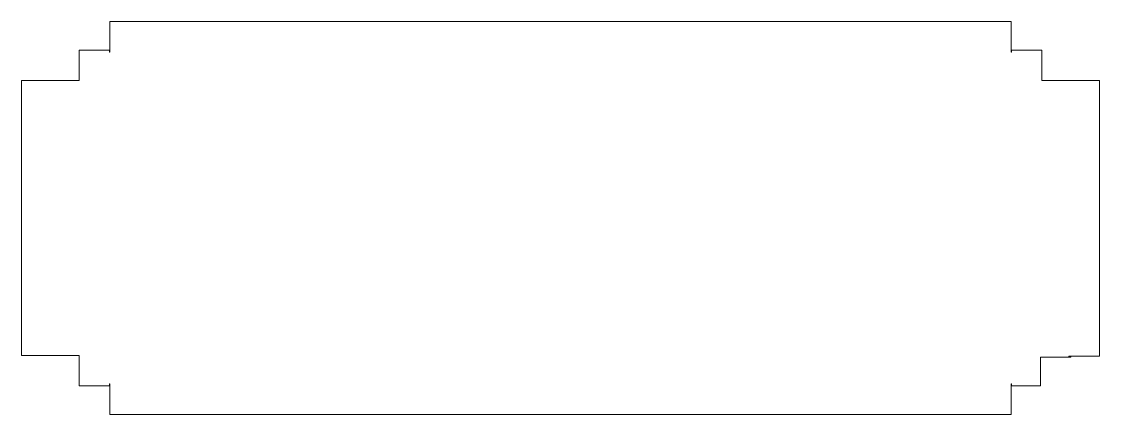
# Model space of a CAD drawing. Header units: millimetres. Extents: x -540 to 540, y -197 to 197.
import ezdxf

# ---------------------------------------------------------------- set-up
doc = ezdxf.new("R2010")
doc.units = ezdxf.units.MM

msp = doc.modelspace()

# ---------------------------------------------------------------- linework, layer by layer
at = {"color": 7, "linetype": 'Continuous', "lineweight": 15}
for p, q in [((-451.7, 197.1), (-451.7, 166.4)), ((451.7, 197.1), (-451.7, 197.1)), ((451.7, 166.4), (451.7, 197.1)), ((-482.6, 138), (-482.6, 168.3)), ((-452.1, 168.3), (-482.6, 168.3)), ((-452.1, 168.3), (-452.1, 166.4)), ((-452.1, 166.4), (-451.7, 166.4)), ((451.7, 166.4), (452.1, 166.4)), ((452.1, 166.4), (452.1, 168.3)), ((482.6, 168.3), (452.1, 168.3)), ((482.6, 168.3), (482.6, 138)), ((-540.2, 138), (-540.2, -138)), ((-540.2, 138), (-482.6, 138)), ((482.6, 138), (511.7, 138)), ((511.7, 138.1), (511.7, 138)), ((511.7, 138.1), (540.2, 138.1)), ((540.2, 138.1), (540.2, -138.6)), ((-482.6, -138), (-540.2, -138)), ((-482.6, -168.3), (-482.6, -138)), ((511.4, -139.5), (481.2, -139.5)), ((481.2, -139.5), (481.2, -168.3)), ((540.2, -138.6), (509.6, -138.6)), ((509.6, -138.6), (509.6, -138.9)), ((509.6, -138.9), (511.4, -138.9)), ((511.4, -139.5), (511.4, -138.9)), ((-482.6, -168.3), (-452.1, -168.3)), ((-451.7, -166.4), (-452.1, -166.4)), ((-452.1, -166.4), (-452.1, -168.3)), ((-451.7, -166.4), (-451.7, -197.1)), ((452.1, -166.4), (451.7, -166.4)), ((451.7, -197.1), (451.7, -166.4)), ((452.1, -168.3), (452.1, -166.4)), ((452.1, -168.3), (481.2, -168.3)), ((-451.7, -197.1), (451.7, -197.1))]:
    msp.add_line(p, q, dxfattribs=at)

doc.saveas('drawing.dxf')
